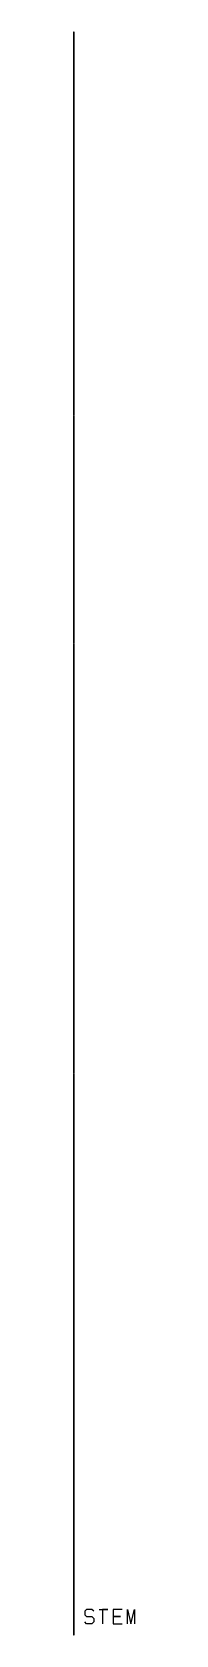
# Model space of a CAD drawing. Header units: metres. Extents: x 0 to 1.6, y 0 to 42.2.
import ezdxf

# ---------------------------------------------------------------- set-up
doc = ezdxf.new("R2010")
doc.units = ezdxf.units.M

msp = doc.modelspace()

# ---------------------------------------------------------------- linework, layer by layer
for p, q in [((0.004, 42.238), (-0.008, 42.238)), ((-0.008, 42.238), (-0.008, 33.55)), ((0.004, 33.55), (0.004, 42.238)), ((-0.008, 33.55), (-0.004, 30.734)), ((0, 30.734), (0.004, 33.55)), ((-0.004, 30.734), (-0.011, 28.162)), ((0.008, 28.162), (0, 30.734)), ((-0.011, 28.162), (-0.004, 24.108)), ((0, 24.108), (0.008, 28.162)), ((-0.004, 24.108), (-0.004, 17.849)), ((0, 17.849), (0, 24.108)), ((-0.004, 17.849), (-0.008, 11.752)), ((0.004, 11.752), (0, 17.849)), ((-0.008, 11.752), (-0.008, 0)), ((0.004, 0), (0.004, 11.752)), ((0.334, 0.668), (0.289, 0.623)), ((0.289, 0.623), (0.289, 0.529)), ((0.289, 0.529), (0.334, 0.484)), ((0.477, 0.668), (0.334, 0.668)), ((0.334, 0.484), (0.477, 0.484)), ((0.522, 0.623), (0.477, 0.668)), ((0.477, 0.484), (0.522, 0.436)), ((0.522, 0.436), (0.522, 0.342)), ((0.665, 0.668), (0.897, 0.668)), ((0.897, 0.668), (0.758, 0.668)), ((0.758, 0.668), (0.758, 0.297)), ((1.273, 0.668), (1.04, 0.668)), ((1.04, 0.668), (1.04, 0.484)), ((1.04, 0.484), (1.228, 0.484)), ((1.228, 0.484), (1.04, 0.484)), ((1.04, 0.484), (1.04, 0.297)), ((1.412, 0.297), (1.412, 0.668)), ((1.412, 0.668), (1.506, 0.297)), ((1.506, 0.297), (1.599, 0.668)), ((1.599, 0.668), (1.599, 0.297)), ((-0.008, 0), (0.004, 0)), ((0.334, 0.297), (0.289, 0.342)), ((0.477, 0.297), (0.334, 0.297)), ((0.522, 0.342), (0.477, 0.297)), ((1.04, 0.297), (1.273, 0.297))]:
    msp.add_line(p, q)

doc.saveas('drawing.dxf')
